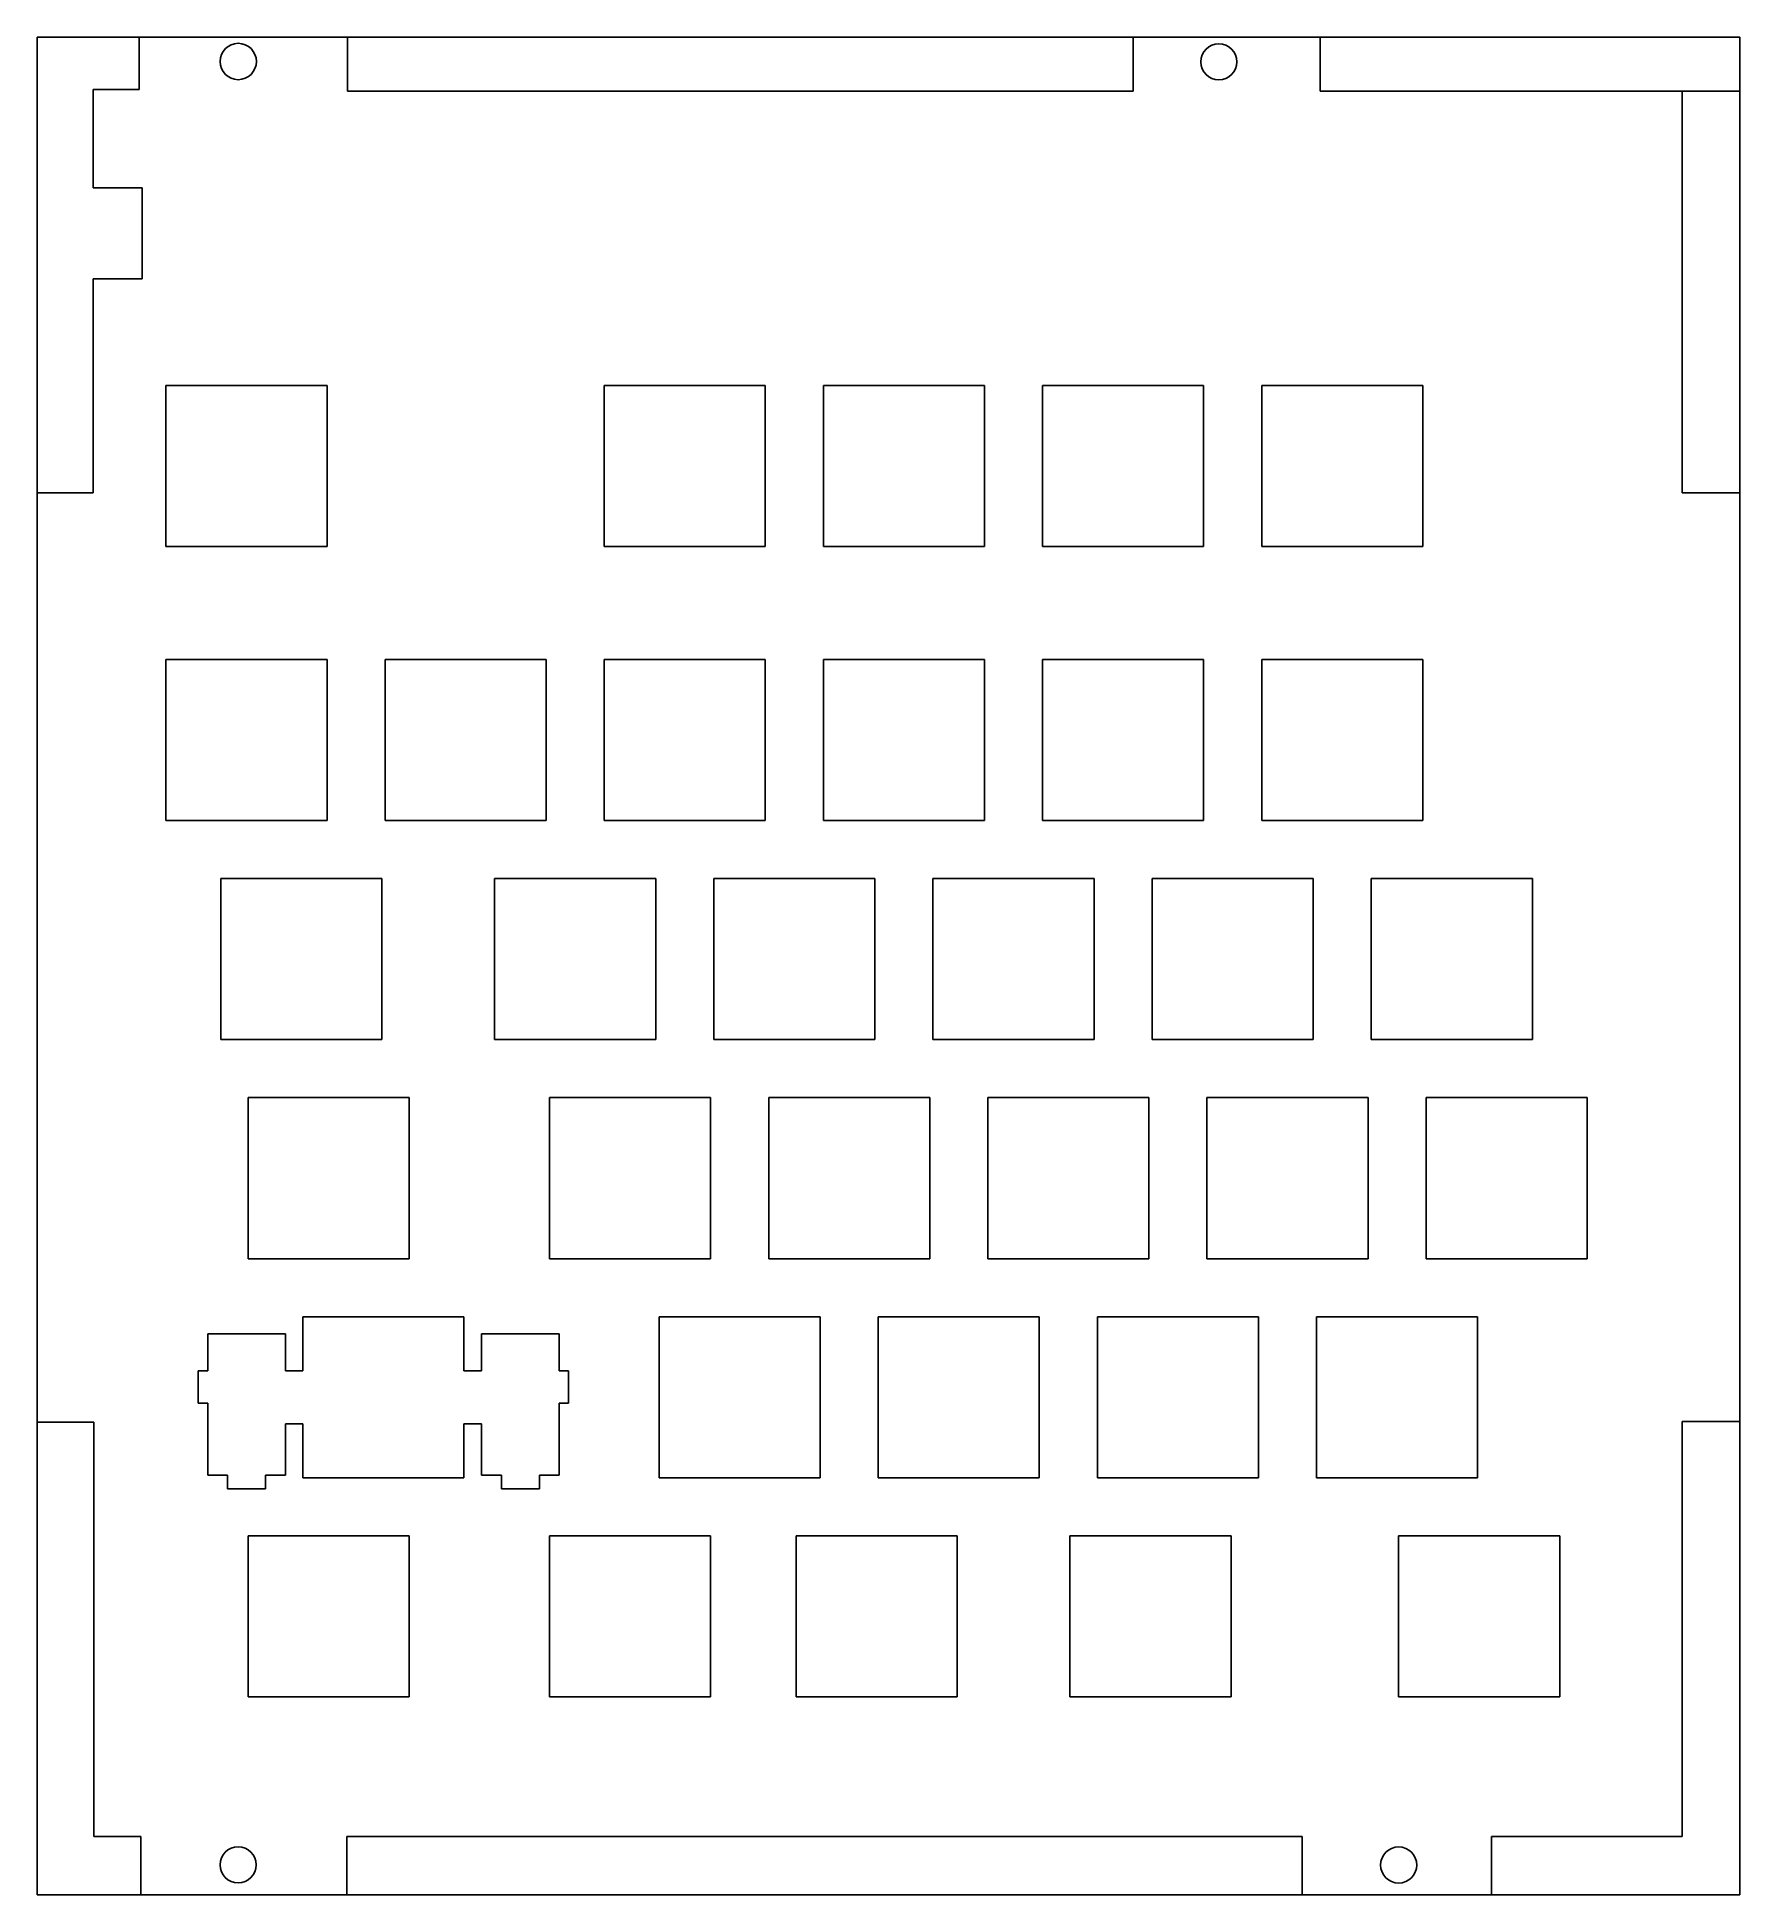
# Model space of a CAD drawing. Header units: centimetres. Extents: x -0.5 to 14.3, y -0.5 to 15.7.
import ezdxf

# ---------------------------------------------------------------- set-up
doc = ezdxf.new("R2010")
doc.units = ezdxf.units.CM
doc.header["$MEASUREMENT"] = 0
doc.layers.add('basic_plate v2_basic v20_0', color=7, linetype='Continuous')

msp = doc.modelspace()

# ---------------------------------------------------------------- linework, layer by layer
at = {"layer": 'basic_plate v2_basic v20_0'}
for p, q in [((-0.483, 15.67, -2), (-0.483, -0.48, -2)), ((-0.483, -0.48, -2), (-0.483, 15.67, -2)), ((14.317, 15.67, -2), (-0.483, 15.67, -2)), ((-0.483, 15.67, -2), (0.403, 15.67, -2)), ((0.403, 15.214, -2), (0.403, 15.67, -2)), ((2.215, 15.67, -2), (2.215, 15.199, -2)), ((9.044, 15.199, -2), (9.044, 15.67, -2)), ((10.669, 15.67, -2), (10.669, 15.199, -2)), ((14.317, -0.48, -2), (14.317, 15.67, -2)), ((0.003, 14.359, -2), (0.003, 15.214, -2)), ((0.003, 15.214, -2), (0.403, 15.214, -2)), ((2.215, 15.199, -2), (9.044, 15.199, -2)), ((10.669, 15.199, -2), (14.317, 15.199, -2)), ((13.814, 15.199, -2), (13.814, 11.709, -2)), ((0.428, 14.359, -2), (0.003, 14.359, -2)), ((0.428, 13.569, -2), (0.428, 14.359, -2)), ((0.003, 13.569, -2), (0.428, 13.569, -2)), ((0.003, 11.709, -2), (0.003, 13.569, -2)), ((0.636, 12.641, -2), (2.036, 12.641, -2)), ((0.636, 11.241, -2), (0.636, 12.641, -2)), ((2.036, 12.641, -2), (2.036, 11.241, -2)), ((4.446, 11.241, -2), (4.446, 12.641, -2)), ((4.446, 12.641, -2), (5.846, 12.641, -2)), ((5.846, 12.641, -2), (5.846, 11.241, -2)), ((6.351, 11.241, -2), (6.351, 12.641, -2)), ((6.351, 12.641, -2), (7.751, 12.641, -2)), ((7.751, 12.641, -2), (7.751, 11.241, -2)), ((8.256, 12.641, -2), (9.656, 12.641, -2)), ((8.256, 11.241, -2), (8.256, 12.641, -2)), ((9.656, 12.641, -2), (9.656, 11.241, -2)), ((10.161, 11.241, -2), (10.161, 12.641, -2)), ((10.161, 12.641, -2), (11.561, 12.641, -2)), ((11.561, 12.641, -2), (11.561, 11.241, -2)), ((-0.483, 11.709, -2), (0.003, 11.709, -2)), ((13.814, 11.709, -2), (14.317, 11.709, -2)), ((2.036, 11.241, -2), (0.636, 11.241, -2)), ((5.846, 11.241, -2), (4.446, 11.241, -2)), ((7.751, 11.241, -2), (6.351, 11.241, -2)), ((9.656, 11.241, -2), (8.256, 11.241, -2)), ((11.561, 11.241, -2), (10.161, 11.241, -2)), ((0.636, 10.26, -2), (2.036, 10.26, -2)), ((0.636, 8.86, -2), (0.636, 10.26, -2)), ((2.036, 10.26, -2), (2.036, 8.86, -2)), ((2.541, 10.26, -2), (3.941, 10.26, -2)), ((2.541, 8.86, -2), (2.541, 10.26, -2)), ((3.941, 10.26, -2), (3.941, 8.86, -2)), ((4.446, 10.26, -2), (5.846, 10.26, -2)), ((4.446, 8.86, -2), (4.446, 10.26, -2)), ((5.846, 10.26, -2), (5.846, 8.86, -2)), ((6.351, 10.26, -2), (7.751, 10.26, -2)), ((6.351, 8.86, -2), (6.351, 10.26, -2)), ((7.751, 10.26, -2), (7.751, 8.86, -2)), ((8.256, 10.26, -2), (9.656, 10.26, -2)), ((8.256, 8.86, -2), (8.256, 10.26, -2)), ((9.656, 10.26, -2), (9.656, 8.86, -2)), ((10.161, 8.86, -2), (10.161, 10.26, -2)), ((10.161, 10.26, -2), (11.561, 10.26, -2)), ((11.561, 10.26, -2), (11.561, 8.86, -2)), ((2.036, 8.86, -2), (0.636, 8.86, -2)), ((3.941, 8.86, -2), (2.541, 8.86, -2)), ((5.846, 8.86, -2), (4.446, 8.86, -2)), ((7.751, 8.86, -2), (6.351, 8.86, -2)), ((9.656, 8.86, -2), (8.256, 8.86, -2)), ((11.561, 8.86, -2), (10.161, 8.86, -2)), ((1.112, 8.355, -2), (2.512, 8.355, -2)), ((1.112, 6.955, -2), (1.112, 8.355, -2)), ((2.512, 8.355, -2), (2.512, 6.955, -2)), ((3.493, 6.955, -2), (3.493, 8.355, -2)), ((3.493, 8.355, -2), (4.893, 8.355, -2)), ((4.893, 8.355, -2), (4.893, 6.955, -2)), ((5.398, 8.355, -2), (6.798, 8.355, -2)), ((5.398, 6.955, -2), (5.398, 8.355, -2)), ((6.798, 8.355, -2), (6.798, 6.955, -2)), ((7.303, 8.355, -2), (8.703, 8.355, -2)), ((7.303, 6.955, -2), (7.303, 8.355, -2)), ((8.703, 8.355, -2), (8.703, 6.955, -2)), ((9.208, 6.955, -2), (9.208, 8.355, -2)), ((9.208, 8.355, -2), (10.608, 8.355, -2)), ((10.608, 8.355, -2), (10.608, 6.955, -2)), ((11.113, 8.355, -2), (12.513, 8.355, -2)), ((11.113, 6.955, -2), (11.113, 8.355, -2)), ((12.513, 8.355, -2), (12.513, 6.955, -2)), ((2.512, 6.955, -2), (1.112, 6.955, -2)), ((4.893, 6.955, -2), (3.493, 6.955, -2)), ((6.798, 6.955, -2), (5.398, 6.955, -2)), ((8.703, 6.955, -2), (7.303, 6.955, -2)), ((10.608, 6.955, -2), (9.208, 6.955, -2)), ((12.513, 6.955, -2), (11.113, 6.955, -2)), ((1.35, 6.45, -2), (2.75, 6.45, -2)), ((1.35, 5.05, -2), (1.35, 6.45, -2)), ((2.75, 6.45, -2), (2.75, 5.05, -2)), ((3.97, 6.45, -2), (5.37, 6.45, -2)), ((3.97, 5.05, -2), (3.97, 6.45, -2)), ((5.37, 6.45, -2), (5.37, 5.05, -2)), ((5.875, 5.05, -2), (5.875, 6.45, -2)), ((5.875, 6.45, -2), (7.275, 6.45, -2)), ((7.275, 6.45, -2), (7.275, 5.05, -2)), ((7.78, 6.45, -2), (9.18, 6.45, -2)), ((7.78, 5.05, -2), (7.78, 6.45, -2)), ((9.18, 6.45, -2), (9.18, 5.05, -2)), ((9.685, 6.45, -2), (11.085, 6.45, -2)), ((9.685, 5.05, -2), (9.685, 6.45, -2)), ((11.085, 6.45, -2), (11.085, 5.05, -2)), ((11.59, 6.45, -2), (12.99, 6.45, -2)), ((11.59, 5.05, -2), (11.59, 6.45, -2)), ((12.99, 6.45, -2), (12.99, 5.05, -2)), ((2.75, 5.05, -2), (1.35, 5.05, -2)), ((5.37, 5.05, -2), (3.97, 5.05, -2)), ((7.275, 5.05, -2), (5.875, 5.05, -2)), ((9.18, 5.05, -2), (7.78, 5.05, -2)), ((11.085, 5.05, -2), (9.685, 5.05, -2)), ((12.99, 5.05, -2), (11.59, 5.05, -2)), ((3.226, 4.545, -2), (1.826, 4.545, -2)), ((1.826, 4.545, -2), (1.826, 4.074, -2)), ((3.226, 4.074, -2), (3.226, 4.545, -2)), ((4.922, 3.145, -2), (4.922, 4.545, -2)), ((4.922, 4.545, -2), (6.322, 4.545, -2)), ((6.322, 4.545, -2), (6.322, 3.145, -2)), ((6.827, 4.545, -2), (8.227, 4.545, -2)), ((6.827, 3.145, -2), (6.827, 4.545, -2)), ((8.227, 4.545, -2), (8.227, 3.145, -2)), ((8.732, 4.545, -2), (10.132, 4.545, -2)), ((8.732, 3.145, -2), (8.732, 4.545, -2)), ((10.132, 4.545, -2), (10.132, 3.145, -2)), ((10.637, 3.145, -2), (10.637, 4.545, -2)), ((10.637, 4.545, -2), (12.037, 4.545, -2)), ((12.037, 4.545, -2), (12.037, 3.145, -2)), ((1.674, 4.397, -2), (0.999, 4.397, -2)), ((0.999, 4.397, -2), (0.999, 4.074, -2)), ((1.674, 4.074, -2), (1.674, 4.397, -2)), ((3.379, 4.397, -2), (3.379, 4.074, -2)), ((4.054, 4.397, -2), (3.379, 4.397, -2)), ((4.054, 4.074, -2), (4.054, 4.397, -2)), ((0.917, 4.074, -2), (0.917, 3.794, -2)), ((0.999, 4.074, -2), (0.917, 4.074, -2)), ((1.826, 4.074, -2), (1.674, 4.074, -2)), ((3.379, 4.074, -2), (3.226, 4.074, -2)), ((4.136, 4.074, -2), (4.054, 4.074, -2)), ((4.136, 3.794, -2), (4.136, 4.074, -2)), ((0.917, 3.794, -2), (0.999, 3.794, -2)), ((0.999, 3.794, -2), (0.999, 3.167, -2)), ((4.054, 3.794, -2), (4.136, 3.794, -2)), ((4.054, 3.167, -2), (4.054, 3.794, -2)), ((-0.192, 3.629, -2), (-0.483, 3.629, -2)), ((0.008, 3.629, -2), (-0.192, 3.629, -2)), ((0.008, 0.026, -2), (0.008, 3.629, -2)), ((1.674, 3.167, -2), (1.674, 3.614, -2)), ((1.674, 3.614, -2), (1.826, 3.614, -2)), ((1.826, 3.614, -2), (1.826, 3.145, -2)), ((3.226, 3.145, -2), (3.226, 3.614, -2)), ((3.226, 3.614, -2), (3.379, 3.614, -2)), ((3.379, 3.614, -2), (3.379, 3.167, -2)), ((14.317, 3.636, -2), (13.814, 3.636, -2)), ((13.814, 3.636, -2), (13.814, 0.026, -2)), ((0.999, 3.167, -2), (1.172, 3.167, -2)), ((1.172, 3.167, -2), (1.172, 3.048, -2)), ((1.502, 3.167, -2), (1.674, 3.167, -2)), ((1.502, 3.048, -2), (1.502, 3.167, -2)), ((1.826, 3.145, -2), (3.226, 3.145, -2)), ((3.379, 3.167, -2), (3.552, 3.167, -2)), ((3.552, 3.167, -2), (3.552, 3.048, -2)), ((3.882, 3.167, -2), (4.054, 3.167, -2)), ((3.882, 3.048, -2), (3.882, 3.167, -2)), ((6.322, 3.145, -2), (4.922, 3.145, -2)), ((8.227, 3.145, -2), (6.827, 3.145, -2)), ((10.132, 3.145, -2), (8.732, 3.145, -2)), ((12.037, 3.145, -2), (10.637, 3.145, -2)), ((1.172, 3.048, -2), (1.502, 3.048, -2)), ((3.552, 3.048, -2), (3.882, 3.048, -2)), ((1.35, 1.24, -2), (1.35, 2.64, -2)), ((1.35, 2.64, -2), (2.75, 2.64, -2)), ((2.75, 2.64, -2), (2.75, 1.24, -2)), ((3.97, 2.64, -2), (5.37, 2.64, -2)), ((3.97, 1.24, -2), (3.97, 2.64, -2)), ((5.37, 2.64, -2), (5.37, 1.24, -2)), ((6.113, 1.24, -2), (6.113, 2.64, -2)), ((6.113, 2.64, -2), (7.513, 2.64, -2)), ((7.513, 2.64, -2), (7.513, 1.24, -2)), ((8.494, 2.64, -2), (9.894, 2.64, -2)), ((8.494, 1.24, -2), (8.494, 2.64, -2)), ((9.894, 2.64, -2), (9.894, 1.24, -2)), ((11.351, 2.64, -2), (12.751, 2.64, -2)), ((11.351, 1.24, -2), (11.351, 2.64, -2)), ((12.751, 2.64, -2), (12.751, 1.24, -2)), ((2.75, 1.24, -2), (1.35, 1.24, -2)), ((5.37, 1.24, -2), (3.97, 1.24, -2)), ((7.513, 1.24, -2), (6.113, 1.24, -2)), ((9.894, 1.24, -2), (8.494, 1.24, -2)), ((12.751, 1.24, -2), (11.351, 1.24, -2)), ((0.419, 0.026, -2), (0.008, 0.026, -2)), ((0.419, -0.48, -2), (0.419, 0.026, -2)), ((2.208, 0.026, -2), (2.208, -0.48, -2)), ((10.511, 0.026, -2), (2.208, 0.026, -2)), ((10.511, -0.48, -2), (10.511, 0.026, -2)), ((13.814, 0.026, -2), (12.158, 0.026, -2)), ((12.158, 0.026, -2), (12.158, -0.48, -2)), ((-0.483, -0.48, -2), (14.317, -0.48, -2))]:
    msp.add_line(p, q, dxfattribs=at)
for centre, radius in [((1.264, 15.458, -2), 0.158), ((9.788, 15.455, -2), 0.157), ((1.263, -0.22, -2), 0.157), ((11.351, -0.221, -2), 0.157)]:
    msp.add_circle(centre, radius, dxfattribs=at)

doc.saveas('drawing.dxf')
